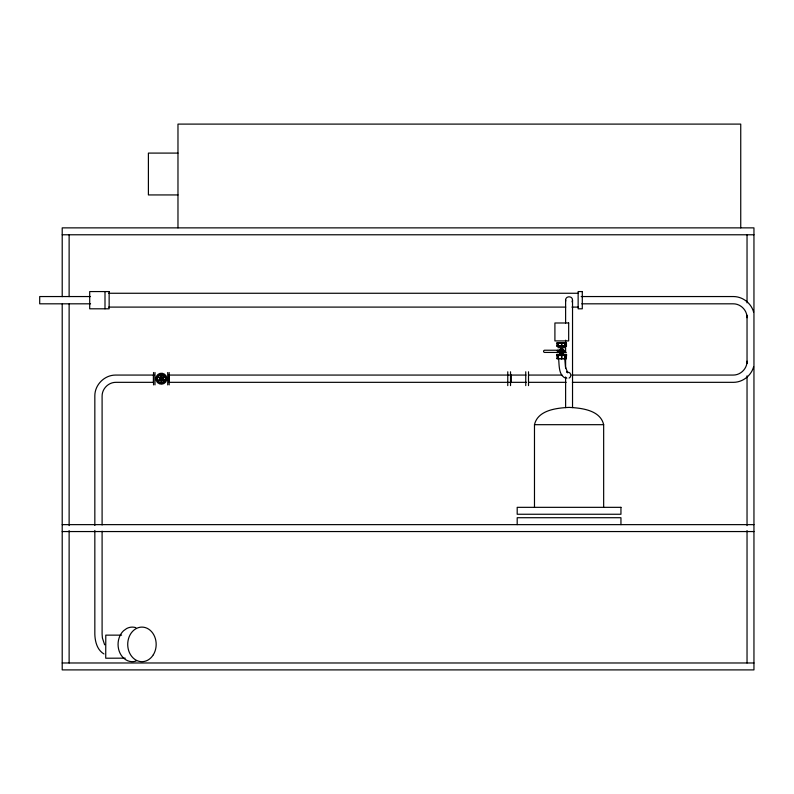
<?xml version="1.0" encoding="UTF-8"?>
<svg xmlns="http://www.w3.org/2000/svg" width="794" height="794" viewBox="0 0 794 794"><rect width="100%" height="100%" fill="white"/><g stroke="black" fill="none" stroke-linecap="round" stroke-linejoin="round"><path stroke-width="1.19" d="M561.566 342.74L561.566 346.253M561.785 358.779L561.795 355.265M565.616 322.999L565.616 300.132C565.447 295.696 572.702 295.696 572.534 300.132L572.534 407.62M561.1 351.335C562.599 349.588 561.983 353.052 561.169 351.464M562.529 351.553L562.112 350.571M564.107 350.888C564.663 353.538 560.633 354.928 559.512 352.447M572.534 300.132L572.067 301.869M747.035 361.171C747.154 368.654 740.623 375.185 733.14 375.066L571.908 375.066M534.481 507.336L534.481 424.681C537.816 410.071 556.584 408.027 569.07 407.391C581.565 408.027 600.324 410.071 603.658 424.681L603.658 507.336M558.44 342.74L558.371 346.253M564.911 358.779L564.981 355.265M558.281 342.74L558.212 346.253M565.07 358.779L565.139 355.265M562.112 352.089C563.581 348.963 558.668 352.516 562.44 351.772M561.239 350.571L561.239 352.089M753.615 366.828C751.184 375.661 742.797 382.232 733.616 382.331L572.385 382.331M556.892 342.958L566.459 342.958L566.459 346.253L556.892 346.253L556.892 342.958L566.459 342.958M566.459 355.265L566.37 358.779L556.991 358.779L556.892 355.265M562.956 352.427L564.336 350.888L562.956 350.233L544.674 350.233A1.102 1.102 0 0 0 543.572 351.335A1.102 1.102 0 0 0 544.674 352.427L566.211 352.447M160.388 378.867L157.331 380.634L157.331 376.763L160.388 378.53M162.055 377.904L165.112 376.138L161.768 374.202L161.768 377.736M162.413 378.53L165.48 376.763L165.48 380.634L162.413 378.867A1.032 1.032 0 0 1 160.725 379.482L157.688 381.259L161.043 383.194L161.043 379.661M177.975 153.093L148.399 153.093L148.399 194.937L177.975 194.937M62.21 234.776L753.953 234.776M108.709 293.264L578.141 293.264M90.506 296.549L39.7 296.549L39.7 303.814L90.556 303.814M581.198 296.549L733.616 296.549C742.797 296.648 751.184 303.219 753.615 312.052M581.794 303.814L733.14 303.814C740.623 303.695 747.154 310.236 747.035 317.719M108.709 307.099L565.755 307.099M571.948 307.099L578.141 307.099M558.648 343.207L564.713 343.207M558.648 345.797L564.713 345.797M556.892 346.035L566.459 346.035M558.381 346.432L564.971 346.432M557.924 347.663L565.437 347.663M556.693 354.382L566.658 354.382M556.693 355.265L566.658 355.265M556.892 355.484L566.459 355.484M556.892 358.56L566.459 358.56M568.206 372.197L566.638 371.939L567.779 372.852L565.447 366.937L564.852 359.791M153.967 375.066L115.517 375.066C104.49 375.066 94.833 384.723 94.833 395.749L94.833 525.469M168.844 375.066L526.025 375.066M528.506 375.066L561.993 375.066M153.202 382.331L115.993 382.331C108.51 382.212 101.979 388.742 102.098 396.226L102.098 524.973M169.321 382.331L526.501 382.331M528.983 382.331L566.182 382.331M534.481 424.681L603.658 424.681M62.21 524.636L753.953 524.636M62.21 531.553L753.953 531.553M121.601 635.14L105.781 635.14L105.721 658.216L125.224 658.166M62.21 662.98L753.953 662.98M565.497 378.133C558.778 375.324 559.264 366.004 558.728 359.95M160.755 377.904L157.688 376.138L161.043 374.202L161.043 377.736A1.032 1.032 0 0 0 160.725 379.482M162.055 379.492L165.112 381.259L161.768 383.194L161.768 379.661M103.984 653.958C97.156 650.048 95.022 641.512 94.833 634.188L94.833 530.412M104.639 644.807L102.396 637.989L102.098 633.92L102.098 531.166M565.07 342.74L565.139 346.253M558.281 358.779L558.212 355.265M564.911 342.74L564.981 346.253M558.44 358.779L558.371 355.265M565.616 300.132L565.735 301.035M564.127 351.335C564.256 348.576 559.909 348 559.313 350.7A2.451 2.451 0 0 1 562.102 348.913A2.451 2.451 0 0 1 564.117 351.543A2.451 2.451 0 0 1 561.676 353.787L561.676 354.63L561.04 354.63L561.04 353.697A2.451 2.451 0 0 1 559.313 351.96M561.785 342.74L561.795 346.253M561.566 358.779L561.566 355.265M747.035 234.776L747.035 302.851M747.035 315.218L747.035 363.483M747.035 375.86L747.035 525.608M747.035 530.561L747.035 662.98M740.742 227.868L740.742 124.102L177.975 124.102L177.975 227.868M620.948 524.636L620.948 517.718L517.192 517.718L517.192 524.636M565.616 340.169L565.616 343.842M565.616 346.303L565.616 352.427M565.616 358.56L565.616 368.376M565.616 376.961L565.616 407.62M559.621 350.233L559.621 352.427M558.41 350.233L558.41 352.427M557.398 350.233L557.398 352.427M528.516 371.781L528.516 385.616M525.747 371.781L525.747 385.616M511.227 375.066L511.227 382.331M510.532 371.781L510.532 385.616M507.763 371.781L507.763 385.616M169.261 374.877L169.261 382.519M169.162 372.495L169.162 384.901M167.713 372.495L167.713 384.901M154.989 372.495L154.989 384.901M153.54 372.495L153.54 384.901M153.441 374.877L153.441 382.519M104.997 291.567L104.997 308.806M69.128 234.776L69.128 296.658M69.128 304.082L69.128 525.608M69.128 530.561L69.128 662.98M62.21 296.658L62.21 227.868L753.953 227.868L753.953 669.898L62.21 669.898L62.21 304.082M136.102 661.055A17.289 14.223 90 0 1 123.735 658.216A17.289 14.223 -90 0 1 123.527 630.773L126.722 628.481A17.289 14.223 -90 0 1 135.843 627.647M161.063 377.726A1.032 1.032 0 0 1 162.423 378.887M165.192 379.204A3.831 3.831 0 0 1 164.934 380.167M164.427 381.031A3.831 3.831 0 0 1 159.931 382.232M159.951 375.155A3.831 3.831 0 0 1 164.447 376.376M163.743 376.356A3.305 3.305 0 0 1 164.269 377.041M568.951 372.386A3.077 2.928 -90 0 1 569.09 378.073M566.856 378.133A3.077 2.928 -90 0 1 566.182 377.755M160.408 378.43C161.668 382.38 163.475 375.641 160.408 378.43M160.606 378.48C161.619 381.646 163.058 376.257 160.606 378.48M161.103 378.619L161.698 378.778L161.103 378.619M161.113 378.033L160.974 379.284L161.698 379.363L162.125 378.778L161.113 378.033M109.145 291.567L89.702 291.567L89.702 308.806L109.145 308.806L109.145 291.567M582.29 291.567L578.141 291.567L578.141 308.806L582.29 308.806L582.29 291.567M568.673 322.989L554.907 322.989L554.907 340.914L568.673 340.914L568.673 322.989M620.948 507.336L517.192 507.336L517.192 514.254L620.948 514.254L620.948 507.336M153.311 654.792A17.289 14.223 -90 0 0 143.674 627.23A17.289 14.223 -90 0 0 128.856 651.169A17.289 14.223 -90 0 0 153.311 654.792M160.408 380.266A1.866 1.866 0 0 0 163.266 378.778A1.866 1.866 0 0 0 160.537 377.051A1.866 1.866 0 0 0 160.408 380.266M158.492 381.924A4.347 4.347 0 0 0 165.648 379.601A4.347 4.347 0 0 0 160.06 374.57A4.347 4.347 0 0 0 158.492 381.924M157.53 382.569A5.479 5.479 0 0 0 166.7 380.118A5.479 5.479 0 0 0 159.981 373.408A5.479 5.479 0 0 0 157.53 382.569"/></g></svg>
